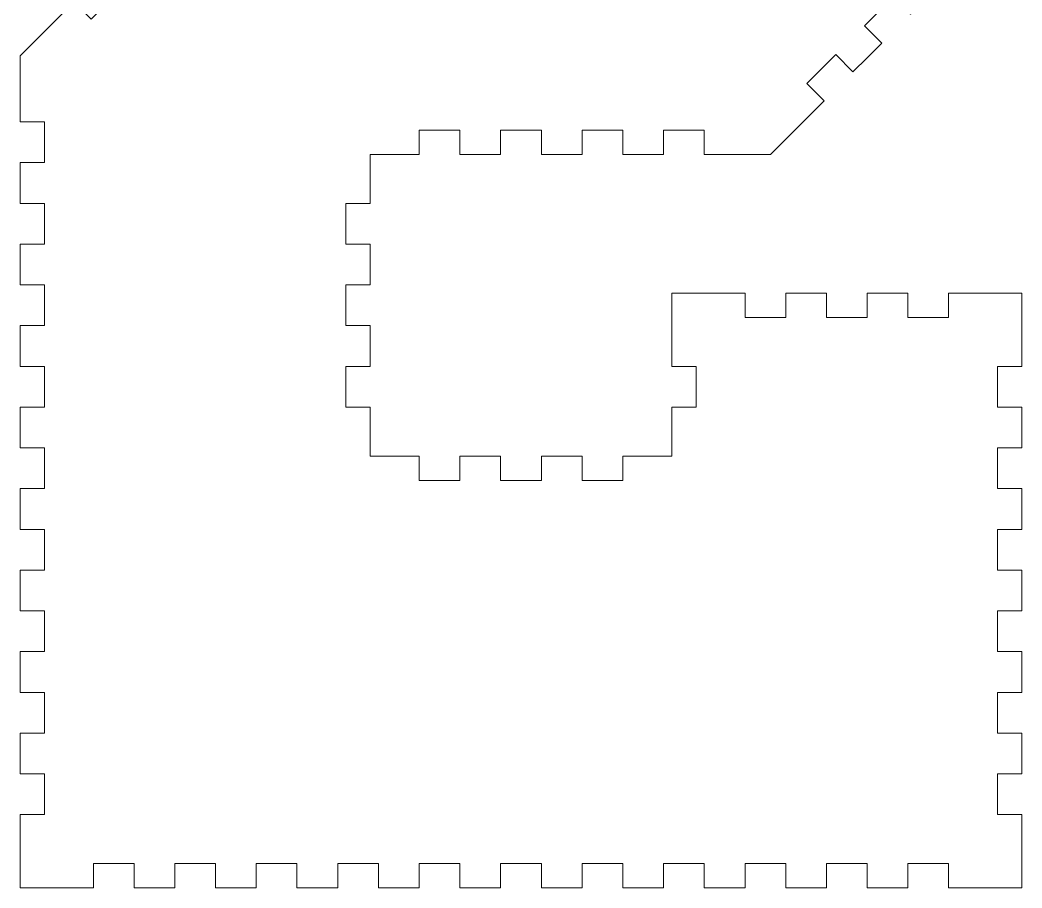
# Model space of a CAD drawing. Header units: centimetres. Extents: x -16 to 372, y -89 to 17.
# Drawn here: x 135.83 to 148.13, y -20.02 to -9.37 of the extents above; entities that cross this region are included whole.
import ezdxf

# ---------------------------------------------------------------- set-up
doc = ezdxf.new("R2010")
doc.units = ezdxf.units.CM
doc.header["$MEASUREMENT"] = 0
doc.layers.add('Capa 1', color=7, linetype='Continuous')

msp = doc.modelspace()

# ---------------------------------------------------------------- linework, layer by layer
at = {"layer": 'Capa 1', "color": 5, "lineweight": 9}
for points, knots in [([(138.9227, -6.72366), (138.9227, -6.72366), (138.43942, -7.20693), (138.43942, -7.20693), (138.43942, -7.20693), (138.43942, -7.20693), (138.26265, -7.38371), (138.26265, -7.38371), (138.26265, -7.38371), (138.26265, -7.38371), (138.47478, -7.59584), (138.47478, -7.59584), (138.47478, -7.59584), (138.47478, -7.59584), (138.12123, -7.9494), (138.12123, -7.9494), (138.12123, -7.9494), (138.12123, -7.9494), (137.90909, -7.73726), (137.90909, -7.73726), (137.90909, -7.73726), (137.90909, -7.73726), (137.73232, -7.91404), (137.73232, -7.91404), (137.73232, -7.91404), (137.73232, -7.91404), (137.55554, -8.09082), (137.55554, -8.09082), (137.55554, -8.09082), (137.55554, -8.09082), (137.76767, -8.30295), (137.76767, -8.30295), (137.76767, -8.30295), (137.76767, -8.30295), (137.41412, -8.6565), (137.41412, -8.6565), (137.41412, -8.6565), (137.41412, -8.6565), (137.20199, -8.44437), (137.20199, -8.44437), (137.20199, -8.44437), (137.20199, -8.44437), (137.02521, -8.62115), (137.02521, -8.62115), (137.02521, -8.62115), (137.02521, -8.62115), (136.84843, -8.79792), (136.84843, -8.79792), (136.84843, -8.79792), (136.84843, -8.79792), (137.06057, -9.01006), (137.06057, -9.01006), (137.06057, -9.01006), (137.06057, -9.01006), (136.70701, -9.36361), (136.70701, -9.36361), (136.70701, -9.36361), (136.70701, -9.36361), (136.49488, -9.15148), (136.49488, -9.15148), (136.49488, -9.15148), (136.49488, -9.15148), (136.3181, -9.32825), (136.3181, -9.32825), (136.3181, -9.32825), (136.3181, -9.32825), (135.83483, -9.81153), (135.83483, -9.81153)], [0, 0, 0, 0, 0.05555556, 0.05555556, 0.05555556, 0.05555556, 0.11111111, 0.11111111, 0.11111111, 0.11111111, 0.16666667, 0.16666667, 0.16666667, 0.16666667, 0.22222222, 0.22222222, 0.22222222, 0.22222222, 0.27777778, 0.27777778, 0.27777778, 0.27777778, 0.33333333, 0.33333333, 0.33333333, 0.33333333, 0.38888889, 0.38888889, 0.38888889, 0.38888889, 0.44444444, 0.44444444, 0.44444444, 0.44444444, 0.5, 0.5, 0.5, 0.5, 0.55555556, 0.55555556, 0.55555556, 0.55555556, 0.61111111, 0.61111111, 0.61111111, 0.61111111, 0.66666667, 0.66666667, 0.66666667, 0.66666667, 0.72222222, 0.72222222, 0.72222222, 0.72222222, 0.77777778, 0.77777778, 0.77777778, 0.77777778, 0.83333333, 0.83333333, 0.83333333, 0.83333333, 0.88888889, 0.88888889, 0.88888889, 0.88888889, 1, 1, 1, 1]), ([(145.04696, -11.02366), (145.04696, -11.02366), (145.53024, -10.54039), (145.53024, -10.54039), (145.53024, -10.54039), (145.53024, -10.54039), (145.70701, -10.36361), (145.70701, -10.36361), (145.70701, -10.36361), (145.70701, -10.36361), (145.49488, -10.15148), (145.49488, -10.15148), (145.49488, -10.15148), (145.49488, -10.15148), (145.84843, -9.79792), (145.84843, -9.79792), (145.84843, -9.79792), (145.84843, -9.79792), (146.06057, -10.01006), (146.06057, -10.01006), (146.06057, -10.01006), (146.06057, -10.01006), (146.23734, -9.83328), (146.23734, -9.83328), (146.23734, -9.83328), (146.23734, -9.83328), (146.41412, -9.6565), (146.41412, -9.6565), (146.41412, -9.6565), (146.41412, -9.6565), (146.20199, -9.44437), (146.20199, -9.44437), (146.20199, -9.44437), (146.20199, -9.44437), (146.55554, -9.09082), (146.55554, -9.09082), (146.55554, -9.09082), (146.55554, -9.09082), (146.76767, -9.30295), (146.76767, -9.30295), (146.76767, -9.30295), (146.76767, -9.30295), (146.94445, -9.12617), (146.94445, -9.12617), (146.94445, -9.12617), (146.94445, -9.12617), (147.12123, -8.9494), (147.12123, -8.9494), (147.12123, -8.9494), (147.12123, -8.9494), (146.90909, -8.73726), (146.90909, -8.73726), (146.90909, -8.73726), (146.90909, -8.73726), (147.26265, -8.38371), (147.26265, -8.38371), (147.26265, -8.38371), (147.26265, -8.38371), (147.47478, -8.59584), (147.47478, -8.59584), (147.47478, -8.59584), (147.47478, -8.59584), (147.65156, -8.41907), (147.65156, -8.41907), (147.65156, -8.41907), (147.65156, -8.41907), (148.13483, -7.93579), (148.13483, -7.93579)], [0, 0, 0, 0, 0.05555556, 0.05555556, 0.05555556, 0.05555556, 0.11111111, 0.11111111, 0.11111111, 0.11111111, 0.16666667, 0.16666667, 0.16666667, 0.16666667, 0.22222222, 0.22222222, 0.22222222, 0.22222222, 0.27777778, 0.27777778, 0.27777778, 0.27777778, 0.33333333, 0.33333333, 0.33333333, 0.33333333, 0.38888889, 0.38888889, 0.38888889, 0.38888889, 0.44444444, 0.44444444, 0.44444444, 0.44444444, 0.5, 0.5, 0.5, 0.5, 0.55555556, 0.55555556, 0.55555556, 0.55555556, 0.61111111, 0.61111111, 0.61111111, 0.61111111, 0.66666667, 0.66666667, 0.66666667, 0.66666667, 0.72222222, 0.72222222, 0.72222222, 0.72222222, 0.77777778, 0.77777778, 0.77777778, 0.77777778, 0.83333333, 0.83333333, 0.83333333, 0.83333333, 0.88888889, 0.88888889, 0.88888889, 0.88888889, 1, 1, 1, 1]), ([(135.83483, -9.81153), (135.83483, -9.81153), (135.83483, -10.37366), (135.83483, -10.37366), (135.83483, -10.37366), (135.83483, -10.37366), (135.83483, -10.62366), (135.83483, -10.62366), (135.83483, -10.62366), (135.83483, -10.62366), (136.13483, -10.62366), (136.13483, -10.62366), (136.13483, -10.62366), (136.13483, -10.62366), (136.13483, -11.12366), (136.13483, -11.12366), (136.13483, -11.12366), (136.13483, -11.12366), (135.83483, -11.12366), (135.83483, -11.12366), (135.83483, -11.12366), (135.83483, -11.12366), (135.83483, -11.37366), (135.83483, -11.37366), (135.83483, -11.37366), (135.83483, -11.37366), (135.83483, -11.62366), (135.83483, -11.62366), (135.83483, -11.62366), (135.83483, -11.62366), (136.13483, -11.62366), (136.13483, -11.62366), (136.13483, -11.62366), (136.13483, -11.62366), (136.13483, -12.12366), (136.13483, -12.12366), (136.13483, -12.12366), (136.13483, -12.12366), (135.83483, -12.12366), (135.83483, -12.12366), (135.83483, -12.12366), (135.83483, -12.12366), (135.83483, -12.37366), (135.83483, -12.37366), (135.83483, -12.37366), (135.83483, -12.37366), (135.83483, -12.62366), (135.83483, -12.62366), (135.83483, -12.62366), (135.83483, -12.62366), (136.13483, -12.62366), (136.13483, -12.62366), (136.13483, -12.62366), (136.13483, -12.62366), (136.13483, -13.12366), (136.13483, -13.12366), (136.13483, -13.12366), (136.13483, -13.12366), (135.83483, -13.12366), (135.83483, -13.12366), (135.83483, -13.12366), (135.83483, -13.12366), (135.83483, -13.37366), (135.83483, -13.37366), (135.83483, -13.37366), (135.83483, -13.37366), (135.83483, -13.62366), (135.83483, -13.62366), (135.83483, -13.62366), (135.83483, -13.62366), (136.13483, -13.62366), (136.13483, -13.62366), (136.13483, -13.62366), (136.13483, -13.62366), (136.13483, -14.12366), (136.13483, -14.12366), (136.13483, -14.12366), (136.13483, -14.12366), (135.83483, -14.12366), (135.83483, -14.12366), (135.83483, -14.12366), (135.83483, -14.12366), (135.83483, -14.37366), (135.83483, -14.37366), (135.83483, -14.37366), (135.83483, -14.37366), (135.83483, -14.62366), (135.83483, -14.62366), (135.83483, -14.62366), (135.83483, -14.62366), (136.13483, -14.62366), (136.13483, -14.62366), (136.13483, -14.62366), (136.13483, -14.62366), (136.13483, -15.12366), (136.13483, -15.12366), (136.13483, -15.12366), (136.13483, -15.12366), (135.83483, -15.12366), (135.83483, -15.12366), (135.83483, -15.12366), (135.83483, -15.12366), (135.83483, -15.37366), (135.83483, -15.37366), (135.83483, -15.37366), (135.83483, -15.37366), (135.83483, -15.62366), (135.83483, -15.62366), (135.83483, -15.62366), (135.83483, -15.62366), (136.13483, -15.62366), (136.13483, -15.62366), (136.13483, -15.62366), (136.13483, -15.62366), (136.13483, -16.12366), (136.13483, -16.12366), (136.13483, -16.12366), (136.13483, -16.12366), (135.83483, -16.12366), (135.83483, -16.12366), (135.83483, -16.12366), (135.83483, -16.12366), (135.83483, -16.37366), (135.83483, -16.37366), (135.83483, -16.37366), (135.83483, -16.37366), (135.83483, -16.62366), (135.83483, -16.62366), (135.83483, -16.62366), (135.83483, -16.62366), (136.13483, -16.62366), (136.13483, -16.62366), (136.13483, -16.62366), (136.13483, -16.62366), (136.13483, -17.12366), (136.13483, -17.12366), (136.13483, -17.12366), (136.13483, -17.12366), (135.83483, -17.12366), (135.83483, -17.12366), (135.83483, -17.12366), (135.83483, -17.12366), (135.83483, -17.37366), (135.83483, -17.37366), (135.83483, -17.37366), (135.83483, -17.37366), (135.83483, -17.62366), (135.83483, -17.62366), (135.83483, -17.62366), (135.83483, -17.62366), (136.13483, -17.62366), (136.13483, -17.62366), (136.13483, -17.62366), (136.13483, -17.62366), (136.13483, -18.12366), (136.13483, -18.12366), (136.13483, -18.12366), (136.13483, -18.12366), (135.83483, -18.12366), (135.83483, -18.12366), (135.83483, -18.12366), (135.83483, -18.12366), (135.83483, -18.37366), (135.83483, -18.37366), (135.83483, -18.37366), (135.83483, -18.37366), (135.83483, -18.62366), (135.83483, -18.62366), (135.83483, -18.62366), (135.83483, -18.62366), (136.13483, -18.62366), (136.13483, -18.62366), (136.13483, -18.62366), (136.13483, -18.62366), (136.13483, -19.12366), (136.13483, -19.12366), (136.13483, -19.12366), (136.13483, -19.12366), (135.83483, -19.12366), (135.83483, -19.12366), (135.83483, -19.12366), (135.83483, -19.12366), (135.83483, -19.37366), (135.83483, -19.37366), (135.83483, -19.37366), (135.83483, -19.37366), (135.83483, -20.02366), (135.83483, -20.02366)], [0, 0, 0, 0, 0.02083333, 0.02083333, 0.02083333, 0.02083333, 0.04166667, 0.04166667, 0.04166667, 0.04166667, 0.0625, 0.0625, 0.0625, 0.0625, 0.08333333, 0.08333333, 0.08333333, 0.08333333, 0.10416667, 0.10416667, 0.10416667, 0.10416667, 0.125, 0.125, 0.125, 0.125, 0.14583333, 0.14583333, 0.14583333, 0.14583333, 0.16666667, 0.16666667, 0.16666667, 0.16666667, 0.1875, 0.1875, 0.1875, 0.1875, 0.20833333, 0.20833333, 0.20833333, 0.20833333, 0.22916667, 0.22916667, 0.22916667, 0.22916667, 0.25, 0.25, 0.25, 0.25, 0.27083333, 0.27083333, 0.27083333, 0.27083333, 0.29166667, 0.29166667, 0.29166667, 0.29166667, 0.3125, 0.3125, 0.3125, 0.3125, 0.33333333, 0.33333333, 0.33333333, 0.33333333, 0.35416667, 0.35416667, 0.35416667, 0.35416667, 0.375, 0.375, 0.375, 0.375, 0.39583333, 0.39583333, 0.39583333, 0.39583333, 0.41666667, 0.41666667, 0.41666667, 0.41666667, 0.4375, 0.4375, 0.4375, 0.4375, 0.45833333, 0.45833333, 0.45833333, 0.45833333, 0.47916667, 0.47916667, 0.47916667, 0.47916667, 0.5, 0.5, 0.5, 0.5, 0.52083333, 0.52083333, 0.52083333, 0.52083333, 0.54166667, 0.54166667, 0.54166667, 0.54166667, 0.5625, 0.5625, 0.5625, 0.5625, 0.58333333, 0.58333333, 0.58333333, 0.58333333, 0.60416667, 0.60416667, 0.60416667, 0.60416667, 0.625, 0.625, 0.625, 0.625, 0.64583333, 0.64583333, 0.64583333, 0.64583333, 0.66666667, 0.66666667, 0.66666667, 0.66666667, 0.6875, 0.6875, 0.6875, 0.6875, 0.70833333, 0.70833333, 0.70833333, 0.70833333, 0.72916667, 0.72916667, 0.72916667, 0.72916667, 0.75, 0.75, 0.75, 0.75, 0.77083333, 0.77083333, 0.77083333, 0.77083333, 0.79166667, 0.79166667, 0.79166667, 0.79166667, 0.8125, 0.8125, 0.8125, 0.8125, 0.83333333, 0.83333333, 0.83333333, 0.83333333, 0.85416667, 0.85416667, 0.85416667, 0.85416667, 0.875, 0.875, 0.875, 0.875, 0.89583333, 0.89583333, 0.89583333, 0.89583333, 0.91666667, 0.91666667, 0.91666667, 0.91666667, 0.9375, 0.9375, 0.9375, 0.9375, 0.95833333, 0.95833333, 0.95833333, 0.95833333, 1, 1, 1, 1]), ([(140.13483, -11.02366), (140.13483, -11.02366), (140.48483, -11.02366), (140.48483, -11.02366), (140.48483, -11.02366), (140.48483, -11.02366), (140.73483, -11.02366), (140.73483, -11.02366), (140.73483, -11.02366), (140.73483, -11.02366), (140.73483, -10.72366), (140.73483, -10.72366), (140.73483, -10.72366), (140.73483, -10.72366), (141.23483, -10.72366), (141.23483, -10.72366), (141.23483, -10.72366), (141.23483, -10.72366), (141.23483, -11.02366), (141.23483, -11.02366), (141.23483, -11.02366), (141.23483, -11.02366), (141.48483, -11.02366), (141.48483, -11.02366), (141.48483, -11.02366), (141.48483, -11.02366), (141.73483, -11.02366), (141.73483, -11.02366), (141.73483, -11.02366), (141.73483, -11.02366), (141.73483, -10.72366), (141.73483, -10.72366), (141.73483, -10.72366), (141.73483, -10.72366), (142.23483, -10.72366), (142.23483, -10.72366), (142.23483, -10.72366), (142.23483, -10.72366), (142.23483, -11.02366), (142.23483, -11.02366), (142.23483, -11.02366), (142.23483, -11.02366), (142.48483, -11.02366), (142.48483, -11.02366), (142.48483, -11.02366), (142.48483, -11.02366), (142.73483, -11.02366), (142.73483, -11.02366), (142.73483, -11.02366), (142.73483, -11.02366), (142.73483, -10.72366), (142.73483, -10.72366), (142.73483, -10.72366), (142.73483, -10.72366), (143.23483, -10.72366), (143.23483, -10.72366), (143.23483, -10.72366), (143.23483, -10.72366), (143.23483, -11.02366), (143.23483, -11.02366), (143.23483, -11.02366), (143.23483, -11.02366), (143.48483, -11.02366), (143.48483, -11.02366), (143.48483, -11.02366), (143.48483, -11.02366), (143.73483, -11.02366), (143.73483, -11.02366), (143.73483, -11.02366), (143.73483, -11.02366), (143.73483, -10.72366), (143.73483, -10.72366), (143.73483, -10.72366), (143.73483, -10.72366), (144.23483, -10.72366), (144.23483, -10.72366), (144.23483, -10.72366), (144.23483, -10.72366), (144.23483, -11.02366), (144.23483, -11.02366), (144.23483, -11.02366), (144.23483, -11.02366), (144.48483, -11.02366), (144.48483, -11.02366), (144.48483, -11.02366), (144.48483, -11.02366), (145.04696, -11.02366), (145.04696, -11.02366)], [0, 0, 0, 0, 0.04347826, 0.04347826, 0.04347826, 0.04347826, 0.08695652, 0.08695652, 0.08695652, 0.08695652, 0.13043478, 0.13043478, 0.13043478, 0.13043478, 0.17391304, 0.17391304, 0.17391304, 0.17391304, 0.2173913, 0.2173913, 0.2173913, 0.2173913, 0.26086957, 0.26086957, 0.26086957, 0.26086957, 0.30434783, 0.30434783, 0.30434783, 0.30434783, 0.34782609, 0.34782609, 0.34782609, 0.34782609, 0.39130435, 0.39130435, 0.39130435, 0.39130435, 0.43478261, 0.43478261, 0.43478261, 0.43478261, 0.47826087, 0.47826087, 0.47826087, 0.47826087, 0.52173913, 0.52173913, 0.52173913, 0.52173913, 0.56521739, 0.56521739, 0.56521739, 0.56521739, 0.60869565, 0.60869565, 0.60869565, 0.60869565, 0.65217391, 0.65217391, 0.65217391, 0.65217391, 0.69565217, 0.69565217, 0.69565217, 0.69565217, 0.73913043, 0.73913043, 0.73913043, 0.73913043, 0.7826087, 0.7826087, 0.7826087, 0.7826087, 0.82608696, 0.82608696, 0.82608696, 0.82608696, 0.86956522, 0.86956522, 0.86956522, 0.86956522, 0.91304348, 0.91304348, 0.91304348, 0.91304348, 1, 1, 1, 1]), ([(140.13483, -14.72366), (140.13483, -14.72366), (140.13483, -14.37366), (140.13483, -14.37366), (140.13483, -14.37366), (140.13483, -14.37366), (140.13483, -14.12366), (140.13483, -14.12366), (140.13483, -14.12366), (140.13483, -14.12366), (139.83483, -14.12366), (139.83483, -14.12366), (139.83483, -14.12366), (139.83483, -14.12366), (139.83483, -13.62366), (139.83483, -13.62366), (139.83483, -13.62366), (139.83483, -13.62366), (140.13483, -13.62366), (140.13483, -13.62366), (140.13483, -13.62366), (140.13483, -13.62366), (140.13483, -13.37366), (140.13483, -13.37366), (140.13483, -13.37366), (140.13483, -13.37366), (140.13483, -13.12366), (140.13483, -13.12366), (140.13483, -13.12366), (140.13483, -13.12366), (139.83483, -13.12366), (139.83483, -13.12366), (139.83483, -13.12366), (139.83483, -13.12366), (139.83483, -12.62366), (139.83483, -12.62366), (139.83483, -12.62366), (139.83483, -12.62366), (140.13483, -12.62366), (140.13483, -12.62366), (140.13483, -12.62366), (140.13483, -12.62366), (140.13483, -12.37366), (140.13483, -12.37366), (140.13483, -12.37366), (140.13483, -12.37366), (140.13483, -12.12366), (140.13483, -12.12366), (140.13483, -12.12366), (140.13483, -12.12366), (139.83483, -12.12366), (139.83483, -12.12366), (139.83483, -12.12366), (139.83483, -12.12366), (139.83483, -11.62366), (139.83483, -11.62366), (139.83483, -11.62366), (139.83483, -11.62366), (140.13483, -11.62366), (140.13483, -11.62366), (140.13483, -11.62366), (140.13483, -11.62366), (140.13483, -11.37366), (140.13483, -11.37366), (140.13483, -11.37366), (140.13483, -11.37366), (140.13483, -11.02366), (140.13483, -11.02366)], [0, 0, 0, 0, 0.05555556, 0.05555556, 0.05555556, 0.05555556, 0.11111111, 0.11111111, 0.11111111, 0.11111111, 0.16666667, 0.16666667, 0.16666667, 0.16666667, 0.22222222, 0.22222222, 0.22222222, 0.22222222, 0.27777778, 0.27777778, 0.27777778, 0.27777778, 0.33333333, 0.33333333, 0.33333333, 0.33333333, 0.38888889, 0.38888889, 0.38888889, 0.38888889, 0.44444444, 0.44444444, 0.44444444, 0.44444444, 0.5, 0.5, 0.5, 0.5, 0.55555556, 0.55555556, 0.55555556, 0.55555556, 0.61111111, 0.61111111, 0.61111111, 0.61111111, 0.66666667, 0.66666667, 0.66666667, 0.66666667, 0.72222222, 0.72222222, 0.72222222, 0.72222222, 0.77777778, 0.77777778, 0.77777778, 0.77777778, 0.83333333, 0.83333333, 0.83333333, 0.83333333, 0.88888889, 0.88888889, 0.88888889, 0.88888889, 1, 1, 1, 1]), ([(148.13483, -12.72366), (148.13483, -12.72366), (147.48483, -12.72366), (147.48483, -12.72366), (147.48483, -12.72366), (147.48483, -12.72366), (147.23483, -12.72366), (147.23483, -12.72366), (147.23483, -12.72366), (147.23483, -12.72366), (147.23483, -13.02366), (147.23483, -13.02366), (147.23483, -13.02366), (147.23483, -13.02366), (146.73483, -13.02366), (146.73483, -13.02366), (146.73483, -13.02366), (146.73483, -13.02366), (146.73483, -12.72366), (146.73483, -12.72366), (146.73483, -12.72366), (146.73483, -12.72366), (146.48483, -12.72366), (146.48483, -12.72366), (146.48483, -12.72366), (146.48483, -12.72366), (146.23483, -12.72366), (146.23483, -12.72366), (146.23483, -12.72366), (146.23483, -12.72366), (146.23483, -13.02366), (146.23483, -13.02366), (146.23483, -13.02366), (146.23483, -13.02366), (145.73483, -13.02366), (145.73483, -13.02366), (145.73483, -13.02366), (145.73483, -13.02366), (145.73483, -12.72366), (145.73483, -12.72366), (145.73483, -12.72366), (145.73483, -12.72366), (145.48483, -12.72366), (145.48483, -12.72366), (145.48483, -12.72366), (145.48483, -12.72366), (145.23483, -12.72366), (145.23483, -12.72366), (145.23483, -12.72366), (145.23483, -12.72366), (145.23483, -13.02366), (145.23483, -13.02366), (145.23483, -13.02366), (145.23483, -13.02366), (144.73483, -13.02366), (144.73483, -13.02366), (144.73483, -13.02366), (144.73483, -13.02366), (144.73483, -12.72366), (144.73483, -12.72366), (144.73483, -12.72366), (144.73483, -12.72366), (144.48483, -12.72366), (144.48483, -12.72366), (144.48483, -12.72366), (144.48483, -12.72366), (143.83483, -12.72366), (143.83483, -12.72366)], [0, 0, 0, 0, 0.05555556, 0.05555556, 0.05555556, 0.05555556, 0.11111111, 0.11111111, 0.11111111, 0.11111111, 0.16666667, 0.16666667, 0.16666667, 0.16666667, 0.22222222, 0.22222222, 0.22222222, 0.22222222, 0.27777778, 0.27777778, 0.27777778, 0.27777778, 0.33333333, 0.33333333, 0.33333333, 0.33333333, 0.38888889, 0.38888889, 0.38888889, 0.38888889, 0.44444444, 0.44444444, 0.44444444, 0.44444444, 0.5, 0.5, 0.5, 0.5, 0.55555556, 0.55555556, 0.55555556, 0.55555556, 0.61111111, 0.61111111, 0.61111111, 0.61111111, 0.66666667, 0.66666667, 0.66666667, 0.66666667, 0.72222222, 0.72222222, 0.72222222, 0.72222222, 0.77777778, 0.77777778, 0.77777778, 0.77777778, 0.83333333, 0.83333333, 0.83333333, 0.83333333, 0.88888889, 0.88888889, 0.88888889, 0.88888889, 1, 1, 1, 1]), ([(143.83483, -12.72366), (143.83483, -12.72366), (143.83483, -13.37366), (143.83483, -13.37366), (143.83483, -13.37366), (143.83483, -13.37366), (143.83483, -13.62366), (143.83483, -13.62366), (143.83483, -13.62366), (143.83483, -13.62366), (144.13483, -13.62366), (144.13483, -13.62366), (144.13483, -13.62366), (144.13483, -13.62366), (144.13483, -14.12366), (144.13483, -14.12366), (144.13483, -14.12366), (144.13483, -14.12366), (143.83483, -14.12366), (143.83483, -14.12366), (143.83483, -14.12366), (143.83483, -14.12366), (143.83483, -14.37366), (143.83483, -14.37366), (143.83483, -14.37366), (143.83483, -14.37366), (143.83483, -14.72366), (143.83483, -14.72366)], [0, 0, 0, 0, 0.125, 0.125, 0.125, 0.125, 0.25, 0.25, 0.25, 0.25, 0.375, 0.375, 0.375, 0.375, 0.5, 0.5, 0.5, 0.5, 0.625, 0.625, 0.625, 0.625, 0.75, 0.75, 0.75, 0.75, 1, 1, 1, 1]), ([(148.13483, -20.02366), (148.13483, -20.02366), (148.13483, -19.37366), (148.13483, -19.37366), (148.13483, -19.37366), (148.13483, -19.37366), (148.13483, -19.12366), (148.13483, -19.12366), (148.13483, -19.12366), (148.13483, -19.12366), (147.83483, -19.12366), (147.83483, -19.12366), (147.83483, -19.12366), (147.83483, -19.12366), (147.83483, -18.62366), (147.83483, -18.62366), (147.83483, -18.62366), (147.83483, -18.62366), (148.13483, -18.62366), (148.13483, -18.62366), (148.13483, -18.62366), (148.13483, -18.62366), (148.13483, -18.37366), (148.13483, -18.37366), (148.13483, -18.37366), (148.13483, -18.37366), (148.13483, -18.12366), (148.13483, -18.12366), (148.13483, -18.12366), (148.13483, -18.12366), (147.83483, -18.12366), (147.83483, -18.12366), (147.83483, -18.12366), (147.83483, -18.12366), (147.83483, -17.62366), (147.83483, -17.62366), (147.83483, -17.62366), (147.83483, -17.62366), (148.13483, -17.62366), (148.13483, -17.62366), (148.13483, -17.62366), (148.13483, -17.62366), (148.13483, -17.37366), (148.13483, -17.37366), (148.13483, -17.37366), (148.13483, -17.37366), (148.13483, -17.12366), (148.13483, -17.12366), (148.13483, -17.12366), (148.13483, -17.12366), (147.83483, -17.12366), (147.83483, -17.12366), (147.83483, -17.12366), (147.83483, -17.12366), (147.83483, -16.62366), (147.83483, -16.62366), (147.83483, -16.62366), (147.83483, -16.62366), (148.13483, -16.62366), (148.13483, -16.62366), (148.13483, -16.62366), (148.13483, -16.62366), (148.13483, -16.37366), (148.13483, -16.37366), (148.13483, -16.37366), (148.13483, -16.37366), (148.13483, -16.12366), (148.13483, -16.12366), (148.13483, -16.12366), (148.13483, -16.12366), (147.83483, -16.12366), (147.83483, -16.12366), (147.83483, -16.12366), (147.83483, -16.12366), (147.83483, -15.62366), (147.83483, -15.62366), (147.83483, -15.62366), (147.83483, -15.62366), (148.13483, -15.62366), (148.13483, -15.62366), (148.13483, -15.62366), (148.13483, -15.62366), (148.13483, -15.37366), (148.13483, -15.37366), (148.13483, -15.37366), (148.13483, -15.37366), (148.13483, -15.12366), (148.13483, -15.12366), (148.13483, -15.12366), (148.13483, -15.12366), (147.83483, -15.12366), (147.83483, -15.12366), (147.83483, -15.12366), (147.83483, -15.12366), (147.83483, -14.62366), (147.83483, -14.62366), (147.83483, -14.62366), (147.83483, -14.62366), (148.13483, -14.62366), (148.13483, -14.62366), (148.13483, -14.62366), (148.13483, -14.62366), (148.13483, -14.37366), (148.13483, -14.37366), (148.13483, -14.37366), (148.13483, -14.37366), (148.13483, -14.12366), (148.13483, -14.12366), (148.13483, -14.12366), (148.13483, -14.12366), (147.83483, -14.12366), (147.83483, -14.12366), (147.83483, -14.12366), (147.83483, -14.12366), (147.83483, -13.62366), (147.83483, -13.62366), (147.83483, -13.62366), (147.83483, -13.62366), (148.13483, -13.62366), (148.13483, -13.62366), (148.13483, -13.62366), (148.13483, -13.62366), (148.13483, -13.37366), (148.13483, -13.37366), (148.13483, -13.37366), (148.13483, -13.37366), (148.13483, -12.72366), (148.13483, -12.72366)], [0, 0, 0, 0, 0.03030303, 0.03030303, 0.03030303, 0.03030303, 0.06060606, 0.06060606, 0.06060606, 0.06060606, 0.09090909, 0.09090909, 0.09090909, 0.09090909, 0.12121212, 0.12121212, 0.12121212, 0.12121212, 0.15151515, 0.15151515, 0.15151515, 0.15151515, 0.18181818, 0.18181818, 0.18181818, 0.18181818, 0.21212121, 0.21212121, 0.21212121, 0.21212121, 0.24242424, 0.24242424, 0.24242424, 0.24242424, 0.27272727, 0.27272727, 0.27272727, 0.27272727, 0.3030303, 0.3030303, 0.3030303, 0.3030303, 0.33333333, 0.33333333, 0.33333333, 0.33333333, 0.36363636, 0.36363636, 0.36363636, 0.36363636, 0.39393939, 0.39393939, 0.39393939, 0.39393939, 0.42424242, 0.42424242, 0.42424242, 0.42424242, 0.45454545, 0.45454545, 0.45454545, 0.45454545, 0.48484848, 0.48484848, 0.48484848, 0.48484848, 0.51515152, 0.51515152, 0.51515152, 0.51515152, 0.54545455, 0.54545455, 0.54545455, 0.54545455, 0.57575758, 0.57575758, 0.57575758, 0.57575758, 0.60606061, 0.60606061, 0.60606061, 0.60606061, 0.63636364, 0.63636364, 0.63636364, 0.63636364, 0.66666667, 0.66666667, 0.66666667, 0.66666667, 0.6969697, 0.6969697, 0.6969697, 0.6969697, 0.72727273, 0.72727273, 0.72727273, 0.72727273, 0.75757576, 0.75757576, 0.75757576, 0.75757576, 0.78787879, 0.78787879, 0.78787879, 0.78787879, 0.81818182, 0.81818182, 0.81818182, 0.81818182, 0.84848485, 0.84848485, 0.84848485, 0.84848485, 0.87878788, 0.87878788, 0.87878788, 0.87878788, 0.90909091, 0.90909091, 0.90909091, 0.90909091, 0.93939394, 0.93939394, 0.93939394, 0.93939394, 1, 1, 1, 1]), ([(143.83483, -14.72366), (143.83483, -14.72366), (143.48483, -14.72366), (143.48483, -14.72366), (143.48483, -14.72366), (143.48483, -14.72366), (143.23483, -14.72366), (143.23483, -14.72366), (143.23483, -14.72366), (143.23483, -14.72366), (143.23483, -15.02366), (143.23483, -15.02366), (143.23483, -15.02366), (143.23483, -15.02366), (142.73483, -15.02366), (142.73483, -15.02366), (142.73483, -15.02366), (142.73483, -15.02366), (142.73483, -14.72366), (142.73483, -14.72366), (142.73483, -14.72366), (142.73483, -14.72366), (142.48483, -14.72366), (142.48483, -14.72366), (142.48483, -14.72366), (142.48483, -14.72366), (142.23483, -14.72366), (142.23483, -14.72366), (142.23483, -14.72366), (142.23483, -14.72366), (142.23483, -15.02366), (142.23483, -15.02366), (142.23483, -15.02366), (142.23483, -15.02366), (141.73483, -15.02366), (141.73483, -15.02366), (141.73483, -15.02366), (141.73483, -15.02366), (141.73483, -14.72366), (141.73483, -14.72366), (141.73483, -14.72366), (141.73483, -14.72366), (141.48483, -14.72366), (141.48483, -14.72366), (141.48483, -14.72366), (141.48483, -14.72366), (141.23483, -14.72366), (141.23483, -14.72366), (141.23483, -14.72366), (141.23483, -14.72366), (141.23483, -15.02366), (141.23483, -15.02366), (141.23483, -15.02366), (141.23483, -15.02366), (140.73483, -15.02366), (140.73483, -15.02366), (140.73483, -15.02366), (140.73483, -15.02366), (140.73483, -14.72366), (140.73483, -14.72366), (140.73483, -14.72366), (140.73483, -14.72366), (140.48483, -14.72366), (140.48483, -14.72366), (140.48483, -14.72366), (140.48483, -14.72366), (140.13483, -14.72366), (140.13483, -14.72366)], [0, 0, 0, 0, 0.05555556, 0.05555556, 0.05555556, 0.05555556, 0.11111111, 0.11111111, 0.11111111, 0.11111111, 0.16666667, 0.16666667, 0.16666667, 0.16666667, 0.22222222, 0.22222222, 0.22222222, 0.22222222, 0.27777778, 0.27777778, 0.27777778, 0.27777778, 0.33333333, 0.33333333, 0.33333333, 0.33333333, 0.38888889, 0.38888889, 0.38888889, 0.38888889, 0.44444444, 0.44444444, 0.44444444, 0.44444444, 0.5, 0.5, 0.5, 0.5, 0.55555556, 0.55555556, 0.55555556, 0.55555556, 0.61111111, 0.61111111, 0.61111111, 0.61111111, 0.66666667, 0.66666667, 0.66666667, 0.66666667, 0.72222222, 0.72222222, 0.72222222, 0.72222222, 0.77777778, 0.77777778, 0.77777778, 0.77777778, 0.83333333, 0.83333333, 0.83333333, 0.83333333, 0.88888889, 0.88888889, 0.88888889, 0.88888889, 1, 1, 1, 1]), ([(135.83483, -20.02366), (135.83483, -20.02366), (136.48483, -20.02366), (136.48483, -20.02366), (136.48483, -20.02366), (136.48483, -20.02366), (136.73483, -20.02366), (136.73483, -20.02366), (136.73483, -20.02366), (136.73483, -20.02366), (136.73483, -19.72366), (136.73483, -19.72366), (136.73483, -19.72366), (136.73483, -19.72366), (137.23483, -19.72366), (137.23483, -19.72366), (137.23483, -19.72366), (137.23483, -19.72366), (137.23483, -20.02366), (137.23483, -20.02366), (137.23483, -20.02366), (137.23483, -20.02366), (137.48483, -20.02366), (137.48483, -20.02366), (137.48483, -20.02366), (137.48483, -20.02366), (137.73483, -20.02366), (137.73483, -20.02366), (137.73483, -20.02366), (137.73483, -20.02366), (137.73483, -19.72366), (137.73483, -19.72366), (137.73483, -19.72366), (137.73483, -19.72366), (138.23483, -19.72366), (138.23483, -19.72366), (138.23483, -19.72366), (138.23483, -19.72366), (138.23483, -20.02366), (138.23483, -20.02366), (138.23483, -20.02366), (138.23483, -20.02366), (138.48483, -20.02366), (138.48483, -20.02366), (138.48483, -20.02366), (138.48483, -20.02366), (138.73483, -20.02366), (138.73483, -20.02366), (138.73483, -20.02366), (138.73483, -20.02366), (138.73483, -19.72366), (138.73483, -19.72366), (138.73483, -19.72366), (138.73483, -19.72366), (139.23483, -19.72366), (139.23483, -19.72366), (139.23483, -19.72366), (139.23483, -19.72366), (139.23483, -20.02366), (139.23483, -20.02366), (139.23483, -20.02366), (139.23483, -20.02366), (139.48483, -20.02366), (139.48483, -20.02366), (139.48483, -20.02366), (139.48483, -20.02366), (139.73483, -20.02366), (139.73483, -20.02366), (139.73483, -20.02366), (139.73483, -20.02366), (139.73483, -19.72366), (139.73483, -19.72366), (139.73483, -19.72366), (139.73483, -19.72366), (140.23483, -19.72366), (140.23483, -19.72366), (140.23483, -19.72366), (140.23483, -19.72366), (140.23483, -20.02366), (140.23483, -20.02366), (140.23483, -20.02366), (140.23483, -20.02366), (140.48483, -20.02366), (140.48483, -20.02366), (140.48483, -20.02366), (140.48483, -20.02366), (140.73483, -20.02366), (140.73483, -20.02366), (140.73483, -20.02366), (140.73483, -20.02366), (140.73483, -19.72366), (140.73483, -19.72366), (140.73483, -19.72366), (140.73483, -19.72366), (141.23483, -19.72366), (141.23483, -19.72366), (141.23483, -19.72366), (141.23483, -19.72366), (141.23483, -20.02366), (141.23483, -20.02366), (141.23483, -20.02366), (141.23483, -20.02366), (141.48483, -20.02366), (141.48483, -20.02366), (141.48483, -20.02366), (141.48483, -20.02366), (141.73483, -20.02366), (141.73483, -20.02366), (141.73483, -20.02366), (141.73483, -20.02366), (141.73483, -19.72366), (141.73483, -19.72366), (141.73483, -19.72366), (141.73483, -19.72366), (142.23483, -19.72366), (142.23483, -19.72366), (142.23483, -19.72366), (142.23483, -19.72366), (142.23483, -20.02366), (142.23483, -20.02366), (142.23483, -20.02366), (142.23483, -20.02366), (142.48483, -20.02366), (142.48483, -20.02366), (142.48483, -20.02366), (142.48483, -20.02366), (142.73483, -20.02366), (142.73483, -20.02366), (142.73483, -20.02366), (142.73483, -20.02366), (142.73483, -19.72366), (142.73483, -19.72366), (142.73483, -19.72366), (142.73483, -19.72366), (143.23483, -19.72366), (143.23483, -19.72366), (143.23483, -19.72366), (143.23483, -19.72366), (143.23483, -20.02366), (143.23483, -20.02366), (143.23483, -20.02366), (143.23483, -20.02366), (143.48483, -20.02366), (143.48483, -20.02366), (143.48483, -20.02366), (143.48483, -20.02366), (143.73483, -20.02366), (143.73483, -20.02366), (143.73483, -20.02366), (143.73483, -20.02366), (143.73483, -19.72366), (143.73483, -19.72366), (143.73483, -19.72366), (143.73483, -19.72366), (144.23483, -19.72366), (144.23483, -19.72366), (144.23483, -19.72366), (144.23483, -19.72366), (144.23483, -20.02366), (144.23483, -20.02366), (144.23483, -20.02366), (144.23483, -20.02366), (144.48483, -20.02366), (144.48483, -20.02366), (144.48483, -20.02366), (144.48483, -20.02366), (144.73483, -20.02366), (144.73483, -20.02366), (144.73483, -20.02366), (144.73483, -20.02366), (144.73483, -19.72366), (144.73483, -19.72366), (144.73483, -19.72366), (144.73483, -19.72366), (145.23483, -19.72366), (145.23483, -19.72366), (145.23483, -19.72366), (145.23483, -19.72366), (145.23483, -20.02366), (145.23483, -20.02366), (145.23483, -20.02366), (145.23483, -20.02366), (145.48483, -20.02366), (145.48483, -20.02366), (145.48483, -20.02366), (145.48483, -20.02366), (145.73483, -20.02366), (145.73483, -20.02366), (145.73483, -20.02366), (145.73483, -20.02366), (145.73483, -19.72366), (145.73483, -19.72366), (145.73483, -19.72366), (145.73483, -19.72366), (146.23483, -19.72366), (146.23483, -19.72366), (146.23483, -19.72366), (146.23483, -19.72366), (146.23483, -20.02366), (146.23483, -20.02366), (146.23483, -20.02366), (146.23483, -20.02366), (146.48483, -20.02366), (146.48483, -20.02366), (146.48483, -20.02366), (146.48483, -20.02366), (146.73483, -20.02366), (146.73483, -20.02366), (146.73483, -20.02366), (146.73483, -20.02366), (146.73483, -19.72366), (146.73483, -19.72366), (146.73483, -19.72366), (146.73483, -19.72366), (147.23483, -19.72366), (147.23483, -19.72366), (147.23483, -19.72366), (147.23483, -19.72366), (147.23483, -20.02366), (147.23483, -20.02366), (147.23483, -20.02366), (147.23483, -20.02366), (147.48483, -20.02366), (147.48483, -20.02366), (147.48483, -20.02366), (147.48483, -20.02366), (148.13483, -20.02366), (148.13483, -20.02366)], [0, 0, 0, 0, 0.01724138, 0.01724138, 0.01724138, 0.01724138, 0.03448276, 0.03448276, 0.03448276, 0.03448276, 0.05172414, 0.05172414, 0.05172414, 0.05172414, 0.06896552, 0.06896552, 0.06896552, 0.06896552, 0.0862069, 0.0862069, 0.0862069, 0.0862069, 0.10344828, 0.10344828, 0.10344828, 0.10344828, 0.12068966, 0.12068966, 0.12068966, 0.12068966, 0.13793103, 0.13793103, 0.13793103, 0.13793103, 0.15517241, 0.15517241, 0.15517241, 0.15517241, 0.17241379, 0.17241379, 0.17241379, 0.17241379, 0.18965517, 0.18965517, 0.18965517, 0.18965517, 0.20689655, 0.20689655, 0.20689655, 0.20689655, 0.22413793, 0.22413793, 0.22413793, 0.22413793, 0.24137931, 0.24137931, 0.24137931, 0.24137931, 0.25862069, 0.25862069, 0.25862069, 0.25862069, 0.27586207, 0.27586207, 0.27586207, 0.27586207, 0.29310345, 0.29310345, 0.29310345, 0.29310345, 0.31034483, 0.31034483, 0.31034483, 0.31034483, 0.32758621, 0.32758621, 0.32758621, 0.32758621, 0.34482759, 0.34482759, 0.34482759, 0.34482759, 0.36206897, 0.36206897, 0.36206897, 0.36206897, 0.37931034, 0.37931034, 0.37931034, 0.37931034, 0.39655172, 0.39655172, 0.39655172, 0.39655172, 0.4137931, 0.4137931, 0.4137931, 0.4137931, 0.43103448, 0.43103448, 0.43103448, 0.43103448, 0.44827586, 0.44827586, 0.44827586, 0.44827586, 0.46551724, 0.46551724, 0.46551724, 0.46551724, 0.48275862, 0.48275862, 0.48275862, 0.48275862, 0.5, 0.5, 0.5, 0.5, 0.51724138, 0.51724138, 0.51724138, 0.51724138, 0.53448276, 0.53448276, 0.53448276, 0.53448276, 0.55172414, 0.55172414, 0.55172414, 0.55172414, 0.56896552, 0.56896552, 0.56896552, 0.56896552, 0.5862069, 0.5862069, 0.5862069, 0.5862069, 0.60344828, 0.60344828, 0.60344828, 0.60344828, 0.62068966, 0.62068966, 0.62068966, 0.62068966, 0.63793103, 0.63793103, 0.63793103, 0.63793103, 0.65517241, 0.65517241, 0.65517241, 0.65517241, 0.67241379, 0.67241379, 0.67241379, 0.67241379, 0.68965517, 0.68965517, 0.68965517, 0.68965517, 0.70689655, 0.70689655, 0.70689655, 0.70689655, 0.72413793, 0.72413793, 0.72413793, 0.72413793, 0.74137931, 0.74137931, 0.74137931, 0.74137931, 0.75862069, 0.75862069, 0.75862069, 0.75862069, 0.77586207, 0.77586207, 0.77586207, 0.77586207, 0.79310345, 0.79310345, 0.79310345, 0.79310345, 0.81034483, 0.81034483, 0.81034483, 0.81034483, 0.82758621, 0.82758621, 0.82758621, 0.82758621, 0.84482759, 0.84482759, 0.84482759, 0.84482759, 0.86206897, 0.86206897, 0.86206897, 0.86206897, 0.87931034, 0.87931034, 0.87931034, 0.87931034, 0.89655172, 0.89655172, 0.89655172, 0.89655172, 0.9137931, 0.9137931, 0.9137931, 0.9137931, 0.93103448, 0.93103448, 0.93103448, 0.93103448, 0.94827586, 0.94827586, 0.94827586, 0.94827586, 0.96551724, 0.96551724, 0.96551724, 0.96551724, 1, 1, 1, 1])]:
    msp.add_open_spline(points, degree=3, knots=knots, dxfattribs=at)

doc.saveas('drawing.dxf')
